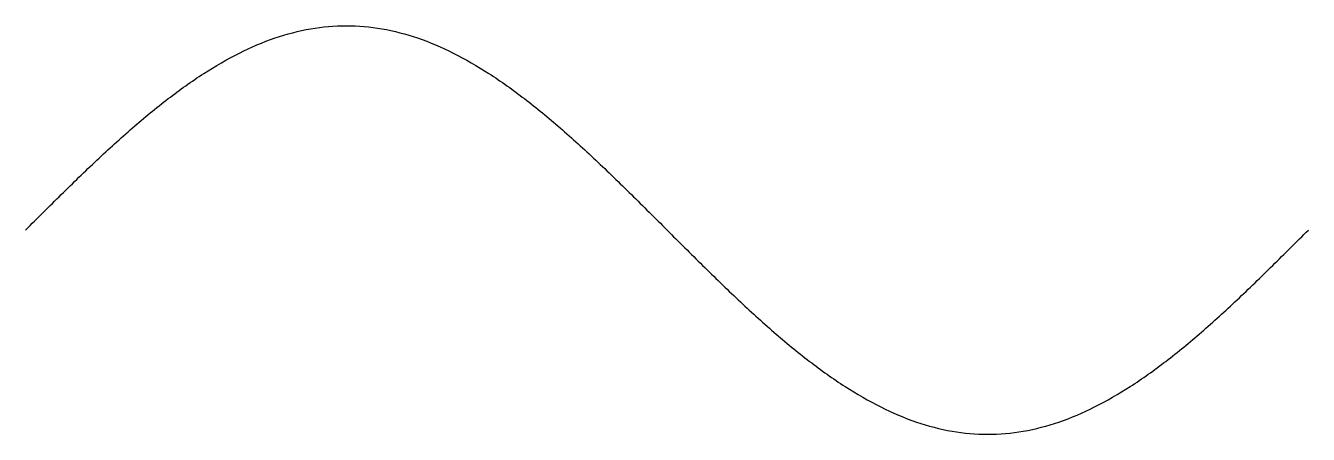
# Model space of a CAD drawing. Header units: millimetres. Extents: x 0 to 628, y -100 to 100.
import ezdxf

# ---------------------------------------------------------------- set-up
doc = ezdxf.new("R2010")
doc.units = ezdxf.units.MM

msp = doc.modelspace()

# ---------------------------------------------------------------- linework, layer by layer
msp.add_spline([(0, 0), (17.45, 17.36), (34.91, 34.2), (52.36, 50), (69.81, 64.28), (87.27, 76.6), (104.72, 86.6), (122.17, 93.97), (139.63, 98.48), (157.08, 100), (174.53, 98.48), (191.99, 93.97), (209.44, 86.6), (226.89, 76.6), (244.35, 64.28), (261.8, 50), (279.25, 34.2), (296.71, 17.36), (314.16, 0), (331.61, -17.36), (349.07, -34.2), (366.52, -50), (383.97, -64.28), (401.43, -76.6), (418.88, -86.6), (436.33, -93.97), (453.79, -98.48), (471.24, -100), (488.69, -98.48), (506.15, -93.97), (523.6, -86.6), (541.05, -76.6), (558.51, -64.28), (575.96, -50), (593.41, -34.2), (610.87, -17.36), (628.32, 0)], degree=3)

doc.saveas('drawing.dxf')
